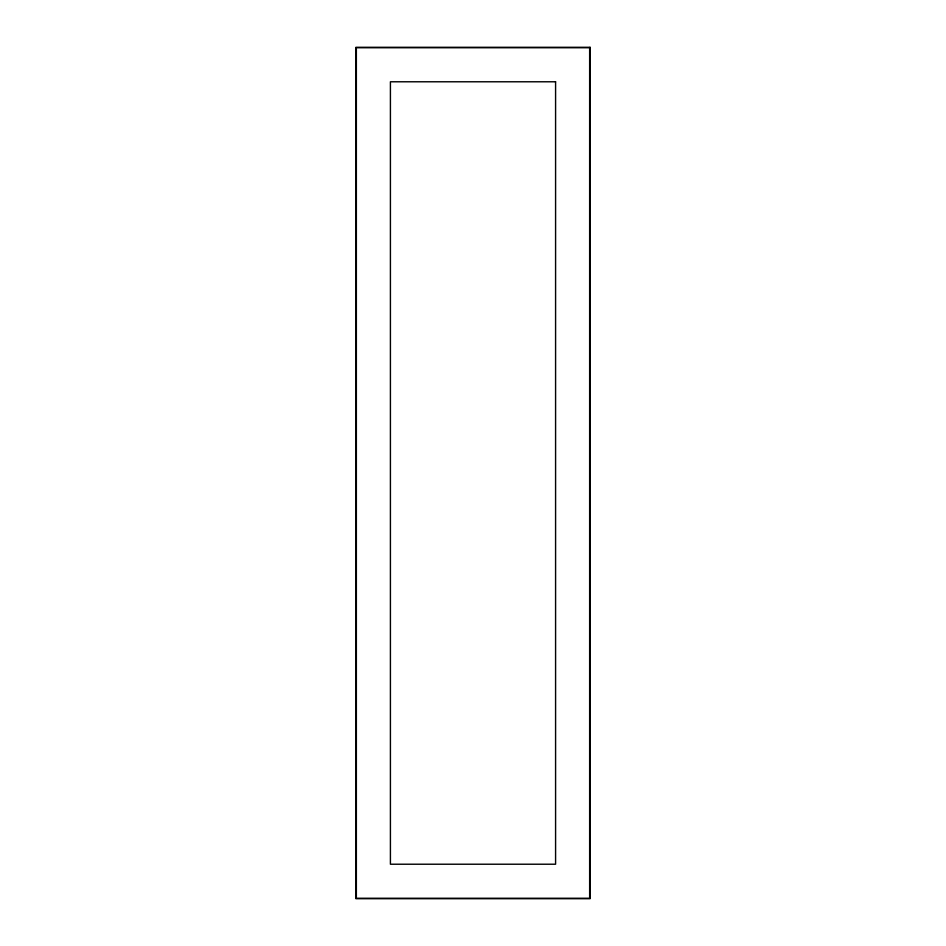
<?xml version="1.0" encoding="UTF-8"?>
<svg xmlns="http://www.w3.org/2000/svg" width="946" height="946" viewBox="0 0 946 946"><rect width="100%" height="100%" fill="white"/><g stroke="black" fill="none" stroke-linecap="round" stroke-linejoin="round"><path stroke-width="1.42" d="M590.068 47.3L355.933 47.3L355.933 898.7L590.068 898.7L590.068 47.3M589.642 47.726L356.358 47.726L356.358 898.274L589.642 898.274L589.642 47.726M555.586 81.782L390.414 81.782L390.414 864.218L555.586 864.218L555.586 81.782"/></g></svg>
